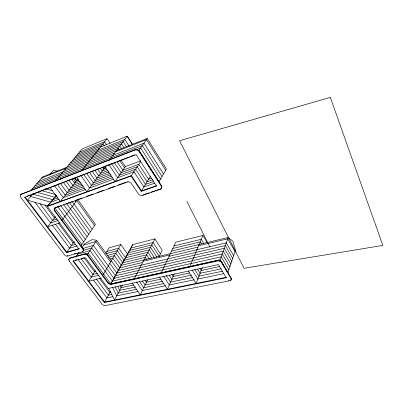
<?xml version="1.0" encoding="UTF-8"?>
<svg xmlns="http://www.w3.org/2000/svg" width="403" height="403" viewBox="0 0 403 403"><rect width="100%" height="100%" fill="white"/><g stroke="black" fill="none" stroke-linecap="round" stroke-linejoin="round"><path stroke-width="0.6" d="M231.06 278.609L231.226 278.11L221.831 262.121A3.022 2.181 20.7 0 0 217.882 260.459L111.601 283.914A2.74 1.793 28.1 0 1 108.09 282.448L88.081 255.361A2.811 1.864 30.7 0 0 84.439 253.875L69.976 257.955L69.674 258.404A2.776 1.803 31.2 0 0 69.19 261.003L102.004 304.134A2.645 1.667 27.6 0 0 105.39 305.555L230.063 280.629A2.242 1.587 19.6 0 0 231.06 278.609L221.655 262.62A3.028 2.186 20.7 0 0 217.701 260.953L111.339 284.382A2.745 1.793 28.1 0 1 107.823 282.911L87.794 255.814A2.816 1.864 30.7 0 0 84.146 254.323L69.674 258.404M230.063 280.629L230.229 280.125M228.113 281.017L228.279 280.513M226.194 277.773L226.36 277.274L104.594 302.074L73.306 260.721L73.008 261.169L104.337 302.542L226.194 277.773L218.376 264.59L108.246 288.467L85.406 257.729L73.008 261.169M221.655 262.62L221.831 262.121M219.63 261.154L228.249 237.483L232.838 241.266L235.513 250.278L227.876 272.811L225.096 268.086M217.701 260.953L217.882 260.459M202.306 267.627L196.075 283.445L188.387 271.169M189.561 267.244L202.921 235.463L207.328 242.923M174.343 273.713L167.411 289.278L159.301 276.967M161.099 273.163L175.728 242.183L202.921 235.463M147.73 279.627L140.249 294.815L132.028 282.891M159.049 256.651L162.177 250.298L154.903 238.914L132.869 244.535L110.543 284.367M133.942 279.208L154.903 238.914M122.557 284.992L114.472 300.064L108.493 288.004M104.337 302.542L110.674 291.087M110.513 284.322L132.869 244.525M111.339 284.382L111.601 283.914M107.823 282.911L108.09 282.448M160.459 188.972A3.224 2.478 29.8 0 0 161.422 185.561L139.488 151.347A3.34 2.609 34.6 0 0 135.141 149.659L21.062 194.347A3.002 1.995 37 0 0 20.785 197.379L64.631 255.013A2.096 1.365 31.7 0 0 67.321 256.117L82.308 251.845A2.836 1.884 31.3 0 0 82.862 249.145L54.637 210.96A2.982 2.025 34.8 0 1 55.065 207.978L127.393 182.05A3.194 2.398 32.4 0 1 131.549 183.677L138.31 193.823A3.174 2.383 30.9 0 0 142.435 195.44L160.329 189.193M160.203 189.415A3.224 2.478 29.8 0 0 161.17 186.005L161.422 185.561M158.883 181.924L166.389 169.048L147.196 138.471L38.698 181.436M102.417 275.979L120.84 244.55L127.494 254.041M95.345 270.458L88.816 281.218L101.163 278.115M105.793 253.245L109.062 247.865L120.845 244.54M140.929 161.114L131.091 176.01L141.226 191.304L150.566 176.051M87.794 255.814L88.081 255.361M87.38 254.656L96.614 240.304L118.336 270.468L225.302 245.568L232.733 258.489M84.146 254.323L84.439 253.875M82.308 251.845L82.605 251.396A2.836 1.884 31.3 0 0 83.159 248.696L54.969 210.532A2.977 2.025 34.8 0 1 55.045 207.726M82.862 249.145L83.159 248.696M127.534 181.834L127.68 181.617A3.189 2.398 32.4 0 1 128.154 181.496M76.071 256.56L78.867 252.349M81.945 247.709L84.509 243.85L92.156 239.589L96.614 240.304M78.928 249.004L79.225 248.555L66.817 252.147L25.067 196.971L24.704 197.384L66.51 252.595L78.928 249.004L47.312 206.452L56.349 195.259M80.892 246.067L95.38 224.395L77.925 199.838M69.19 261.003L69.492 260.56M161.17 186.005L139.201 151.765L139.488 151.347M67.321 256.117L67.588 255.724M138.844 150.677L147.196 138.471M125.504 166.333L115.006 181.531L104.704 166.384M66.51 252.595L74.122 241.558M21.062 194.347L134.854 150.077L135.141 149.659M105.4 166.721L86.826 191.783L76.474 177.224M109.168 160.379L127.177 136.164L132.486 144.405L127.177 136.164L100.412 147.05M61.81 220.446L77.311 199.772M55.584 216.476L47.635 226.798L60.077 222.758M54.637 210.96L54.969 210.532M78.162 178.7L60.289 201.435L49.907 187.43L55.861 185.143M81.492 170.897L107.077 138.647L110.2 143.367M56.405 195.279L47.655 206.029L131.378 175.577L141.498 190.866L156.727 185.627M55.03 181.315L82.157 148.939L107.077 138.647M32.925 193.919L27.505 200.19L47.685 206.019M49.881 174.323L53.559 170.076L57.705 171.225M30.341 190.957L42.693 176.882L119.797 146.082L121.51 148.697M79.552 152.047L104.614 141.755L106.644 144.803M77.794 154.148L102.951 143.856L104.312 145.891M76.016 156.268L101.264 145.977L101.949 146.999M74.217 158.414L99.561 148.128M72.399 160.585L124.759 139.413L129.106 146.123M70.56 162.782L123.127 141.609L126.497 146.793M68.696 165.003L121.469 143.831L123.847 147.478M65.865 168.378L41.705 178.01L41.988 178.403M64.913 169.517L118.104 148.364L119.137 149.936M115.525 151.835L146.4 139.629L165.673 170.278M36.668 183.753L114.654 153.004M34.613 186.095L143.982 143.166L163.497 174.005M32.532 188.463L142.345 145.564L162.026 176.529M60.319 179.234L62.077 178.554M136.038 149.795L140.687 147.987L160.535 179.088M26.794 196.306L30.845 194.75M31.978 194.311L49.685 187.511M56.133 185.037L60.238 183.461M61.342 183.038L84.318 174.212M85.441 173.779L90.373 171.885M90.72 171.754L100.1 168.152M101.249 167.708L115.812 162.117M116.935 161.684L129.408 156.893M130.562 156.45L134.698 154.863M24.704 197.384L136.154 154.616L156.465 186.07L141.226 191.304M102.735 169.195L106.201 167.87M74.348 177.804L76.499 180.816L78.837 179.929M106.815 169.295L102.186 171.053L100.12 168.036M79.361 181.365L74.676 183.138L71.784 179.103M108.014 170.529L100.458 173.386L97.335 168.842M81.063 182.388L72.827 185.486L68.817 179.919M109.213 171.789L98.71 175.743L94.861 170.167M140.677 160.847L125.308 166.615L120.925 159.991M81.351 183.97L70.958 187.863L66.183 181.254M109.833 173.305L96.942 178.131L92 171.008M82.983 185.083L69.069 190.266L63.357 182.398M111.037 174.625L95.153 180.544L89.456 172.373M54.682 197.324L57.145 196.407M83.451 186.66L67.16 192.694L60.677 183.808M111.853 176.126L93.34 182.992L86.519 173.25M52.702 199.772L57.891 197.863M84.499 188.05L65.226 195.158L57.599 184.75M112.422 177.753L91.506 185.466L83.547 174.136M50.702 202.251L59.306 199.097M85.547 189.47L63.266 197.646L54.481 185.707M113.57 179.194L89.652 187.969L80.842 175.491M47.312 206.452L131.091 176.01M55.397 207.55L60.732 205.636M65.472 203.938L71.986 201.601M75.542 200.321L82.061 197.984M86.796 196.286L93.315 193.949M96.871 192.669L103.39 190.332M108.125 188.634L114.643 186.297M118.2 185.017L125.902 182.257M151.457 178.262L148.591 179.275L138.849 164.263L122.804 170.242L116.996 161.522M152.808 179.768L147.05 181.793L137.221 166.721L121.112 172.696L114.215 162.399M153.588 181.516L145.488 184.347L135.579 169.21L119.394 175.179L111.747 163.804M154.954 183.093L143.906 186.927L133.917 171.733L117.656 177.698L108.891 164.716M142.702 194.997L149.216 192.785M150.989 192.186L159.865 189.173M55.634 217.544L54.465 217.932L44.864 205.036M57.236 218.879L52.541 220.431L39.887 203.505M58.259 220.446L50.597 222.955L34.834 201.979M74.288 242.661L73.124 243.009L58.193 222.945M75.447 244.374L71.346 245.583L55.549 224.456M77.19 245.951L69.548 248.188L52.083 224.934M83.673 245.11L95.803 241.568L110.583 262.051M82.887 248.414L93.335 245.397L115.384 275.738L223.282 251.119L230.823 264.116M82.932 250.49L91.672 247.986L113.883 278.413L222.255 253.945L229.851 266.982M74.217 253.789L76.011 253.275M77.708 254.091L89.99 250.606L112.366 281.113L221.212 256.802L228.869 269.879M85.35 254.076L88.287 253.25L110.835 283.848L220.159 259.693L224.481 267.038M75.074 260.227L76.847 259.739M82.157 258.258L83.925 257.769M106.86 251.487L118.704 248.193L125.454 257.774L147.946 252.288L151.724 258.066M105.969 253.769L117.263 250.656L124.059 260.262L146.637 254.802L149.286 258.837M107.455 255.426L115.807 253.139L122.653 262.776L145.317 257.346L146.652 259.366M108.347 257.28L114.331 255.653L121.227 265.315L198.034 247.084M109.843 258.998L112.845 258.192L119.787 267.879L142.632 262.509M95.702 271.486L94.539 271.788L84.227 257.925M97.586 273.244L92.927 274.448L81.048 258.56M98.896 275.194L91.295 277.133L77.829 259.21M130.884 248.077L153.044 242.485L160.394 253.915M129.544 250.465L151.79 244.898L159.19 256.363M128.189 252.877L150.526 247.336L156.958 257.265M126.824 255.316L149.241 249.8L154.359 257.658M173.95 245.946L201.319 239.276L203.863 243.553M172.751 248.495L200.236 241.85L201.515 243.996M171.532 251.064L228.249 237.483M198.588 245.765L227.766 238.808L235.06 251.628M143.307 261.209L169.688 254.978M169.064 256.293L226.295 242.843L233.669 255.719M109.823 263.35L116.865 273.088L224.3 248.329L231.785 261.285M133.776 284.961L121.117 287.682L120.069 285.51M160.978 279.118L146.44 282.241L145.06 280.191M189.581 272.977L173.094 276.518L171.733 274.403M219.937 266.454L201.183 270.484L199.898 268.388M111.137 292.195L109.918 292.452L99.415 278.342M135.403 287.042L119.666 290.382L117.822 286.573M162.731 281.234L145.09 284.981L142.304 280.876M191.485 275.128L171.854 279.299L169.225 275.234M221.343 268.786L200.069 273.305L197.485 269.103M112.084 294.397L108.417 295.167L96.246 278.886M137.04 289.158L118.2 293.112L115.011 286.568M163.885 283.521L143.725 287.752L139.519 281.576M192.785 277.455L170.605 282.11L166.293 275.486M222.763 271.159L198.946 276.161L194.709 269.315M113.036 296.633L106.901 297.908L93.526 280.1M138.078 291.44L116.719 295.873L112.432 287.127M165.658 285.717L142.345 290.553L136.34 281.778M194.17 279.803L169.336 284.956L163.658 276.272M223.579 273.702L197.808 279.047L192.226 270.07M45.554 188.76L52.712 190.78M41.756 190.619L55.549 194.518M37.308 192.327L54.793 197.284M32.814 194.05L52.813 199.732M50.813 202.215L30.709 196.483L29.676 195.112M54.793 207.802L81.89 244.571M57.866 206.81L83.643 241.951M60.898 205.837L85.376 239.362M42.693 176.882L42.98 177.275M63.533 204.386L87.088 236.798M66.853 203.948L88.781 234.264M69.412 202.528L90.458 231.755M72.238 201.55L92.116 229.277M73.069 178.448L75.588 181.975M76.726 200.548L94.569 225.609M75.119 200.709L75.845 201.727M102.83 167.19L103.893 168.751M119.736 160.666L124.482 167.819M139.005 150.445L159.029 181.677M186.851 201.314L209.953 247.029M75.386 177.436L76.499 180.816M20.518 195.143A3.002 1.995 37 0 1 21.43 193.934M67.331 255.724A2.096 1.365 31.8 0 1 66.984 255.724M134.854 150.077A3.345 2.614 34.6 0 1 139.201 151.765M231.226 278.11A2.237 1.587 19.5 0 1 231.141 279.647M230.879 279.868A2.237 1.587 19.5 0 1 230.566 280.025M69.064 259.774A2.776 1.803 31.2 0 1 69.976 257.955M330.324 97.4L179.582 140.723L244.062 268.287L382.85 245.402L330.324 97.4"/></g></svg>
